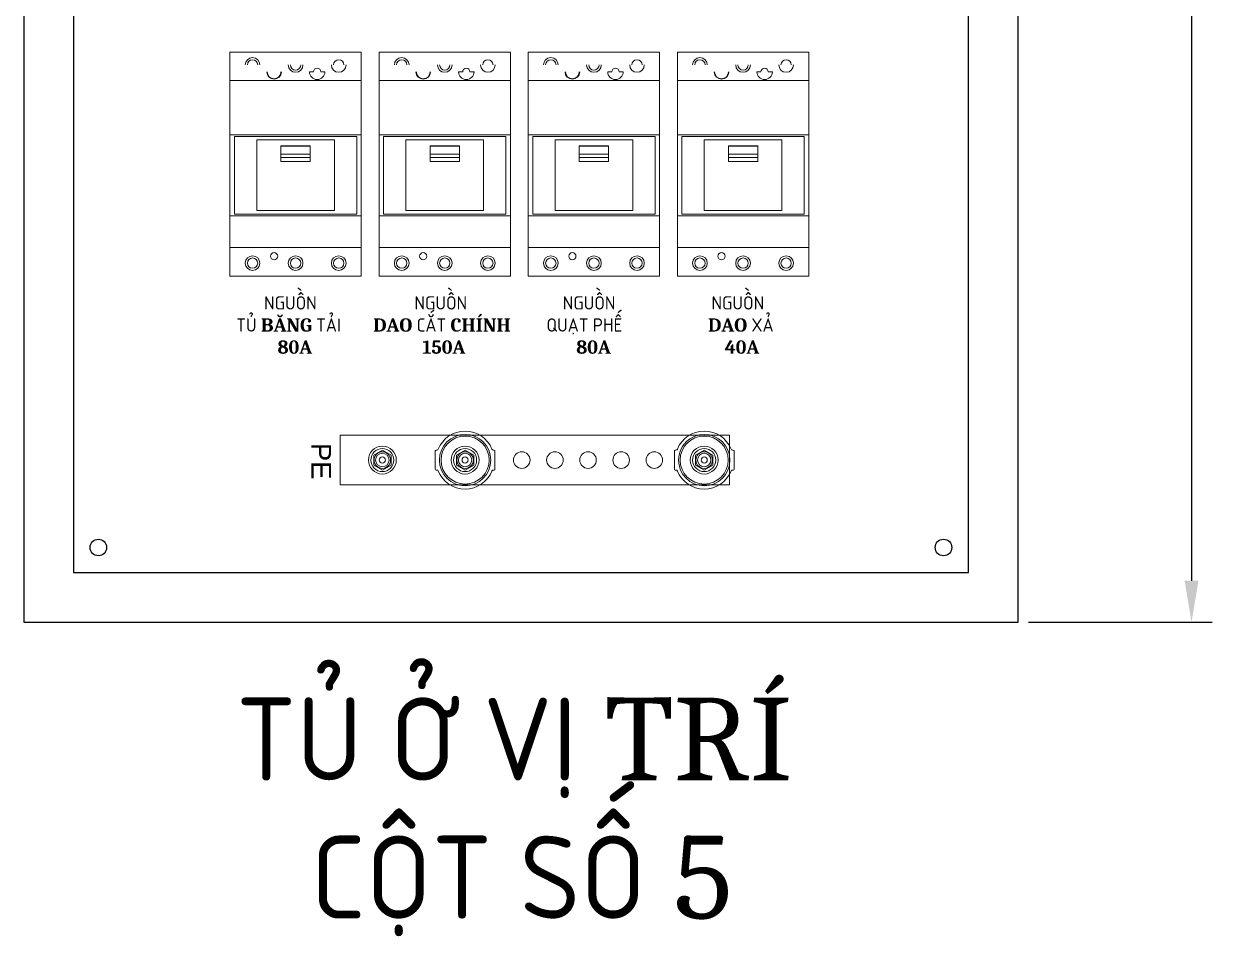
# Model space of a CAD drawing. Extents: x 223136 to 348136, y -32544 to -4064.
# Drawn here: x 238959 to 239676, y -31400 to -30849 of the extents above; entities that cross this region are included whole.
import ezdxf

# ---------------------------------------------------------------- set-up
doc = ezdxf.new("R2010")
doc.units = 0
doc.header["$LTSCALE"] = 20
doc.header["$MEASUREMENT"] = 0
doc.layers.add('busbar support', color=7, linetype='Continuous', lineweight=13)
doc.styles.add('Arial$001', font='arial.ttf', dxfattribs={"height": 0.828039})
doc.dimstyles.get("Standard").update_dxf_attribs({"dimtxt": 0.18, "dimasz": 0.18, "dimexe": 0.18, "dimexo": 0.0625, "dimgap": 0.09, "dimtad": 0, "dimtih": 1, "dimtoh": 1, "dimdec": 4, "dimzin": 0, "dimdsep": 46, "dimtxsty": 'Standard', "dimcen": 0.09, "dimadec": 0, "dimazin": 0, "dimtfac": 1, "dimtdec": 4, "dimtofl": 0, "dimtmove": 0, "dimatfit": 3, "dimfxl": 0, "dimtolj": 1, "dimtzin": 0, "dimarcsym": 0})

# ---------------------------------------------------------------- blocks, each defined once
blk = doc.blocks.new('*D61')
at = {"color": 0, "lineweight": -2, "transparency": 16777216}
for p, q in [((239565.25, -30410), (239676.17, -30410)), ((239663.67, -30435), (239663.67, -31185)), ((239565.25, -31210), (239676.17, -31210))]:
    blk.add_line(p, q, dxfattribs=at)
at = {"color": 0, "transparency": 16777216}
for points in [[(239659.5, -30435), (239667.83, -30435), (239663.67, -30410)], [(239659.5, -31185), (239667.83, -31185), (239663.67, -31210)]]:
    blk.add_solid(points, dxfattribs=at)
at = {"layer": 'Defpoints', "color": 0, "transparency": 16777216}
for p in [(239559, -30410), (239559, -31210), (239663.67, -31210)]:
    blk.add_point(p, dxfattribs=at)
at = {"color": 0, "transparency": 16777216, "insert": (239644.92, -30810), "char_height": 25, "attachment_point": 5, "rotation": 90}
blk.add_mtext('800', dxfattribs=at)
blk = doc.blocks.new('REGET')
at = {"layer": 'busbar support', "color": 40, "lineweight": 13, "ltscale": 0.6}
blk.add_lwpolyline([(259552.21, -230333.7), (259549.2, -230335.43), (259549.2, -230338.9), (259552.21, -230340.63), (259555.21, -230338.9), (259555.21, -230335.43)], close=True, dxfattribs=at)
for radius in [4.84, 4, 2.33, 1.06]:
    blk.add_circle((259552.21, -230337.17), radius, dxfattribs=at)

msp = doc.modelspace()

# ---------------------------------------------------------------- linework, layer by layer
at = {"lineweight": 0}
for p, q in [((239083.429, -31001.211), (239083.429, -30866.011)), ((239162.677, -30866.011), (239083.429, -30866.011)), ((239162.677, -31001.211), (239162.677, -30866.011)), ((239173.429, -31001.211), (239173.429, -30866.011)), ((239252.677, -30866.011), (239173.429, -30866.011)), ((239252.677, -31001.211), (239252.677, -30866.011)), ((239263.429, -31001.211), (239263.429, -30866.011)), ((239342.677, -30866.011), (239263.429, -30866.011)), ((239342.677, -31001.211), (239342.677, -30866.011)), ((239353.429, -31001.211), (239353.429, -30866.011)), ((239432.677, -30866.011), (239353.429, -30866.011)), ((239432.677, -31001.211), (239432.677, -30866.011)), ((239133.869, -30877.971), (239131.373, -30877.971)), ((239138.237, -30877.971), (239140.733, -30877.971)), ((239223.869, -30877.971), (239221.373, -30877.971)), ((239228.237, -30877.971), (239230.733, -30877.971)), ((239313.869, -30877.971), (239311.373, -30877.971)), ((239318.237, -30877.971), (239320.733, -30877.971)), ((239403.869, -30877.971), (239401.373, -30877.971)), ((239408.237, -30877.971), (239410.733, -30877.971)), ((239162.677, -30883.171), (239083.429, -30883.171)), ((239252.677, -30883.171), (239173.429, -30883.171)), ((239342.677, -30883.171), (239263.429, -30883.171)), ((239432.677, -30883.171), (239353.429, -30883.171)), ((239086.133, -30916.971), (239086.133, -30963.771)), ((239159.973, -30916.971), (239086.133, -30916.971)), ((239159.973, -30916.971), (239159.973, -30963.771)), ((239176.133, -30916.971), (239176.133, -30963.771)), ((239249.973, -30916.971), (239176.133, -30916.971)), ((239249.973, -30916.971), (239249.973, -30963.771)), ((239266.133, -30916.971), (239266.133, -30963.771)), ((239339.973, -30916.971), (239266.133, -30916.971)), ((239339.973, -30916.971), (239339.973, -30963.771)), ((239356.133, -30916.971), (239356.133, -30963.771)), ((239429.973, -30916.971), (239356.133, -30916.971)), ((239429.973, -30916.971), (239429.973, -30963.771)), ((239099.653, -30961.691), (239099.653, -30919.051)), ((239146.453, -30919.051), (239099.653, -30919.051)), ((239131.893, -30922.663), (239114.213, -30922.663)), ((239114.213, -30932.076), (239114.213, -30922.663)), ((239131.893, -30922.757), (239114.213, -30922.757)), ((239131.893, -30932.076), (239131.893, -30922.663)), ((239146.453, -30961.691), (239146.453, -30919.051)), ((239189.653, -30961.691), (239189.653, -30919.051)), ((239236.453, -30919.051), (239189.653, -30919.051)), ((239221.893, -30922.663), (239204.213, -30922.663)), ((239204.213, -30932.076), (239204.213, -30922.663)), ((239221.893, -30922.757), (239204.213, -30922.757)), ((239221.893, -30932.076), (239221.893, -30922.663)), ((239236.453, -30961.691), (239236.453, -30919.051)), ((239279.653, -30961.691), (239279.653, -30919.051)), ((239326.453, -30919.051), (239279.653, -30919.051)), ((239311.893, -30922.663), (239294.213, -30922.663)), ((239294.213, -30932.076), (239294.213, -30922.663)), ((239311.893, -30922.757), (239294.213, -30922.757)), ((239311.893, -30932.076), (239311.893, -30922.663)), ((239326.453, -30961.691), (239326.453, -30919.051)), ((239369.653, -30961.691), (239369.653, -30919.051)), ((239416.453, -30919.051), (239369.653, -30919.051)), ((239401.893, -30922.663), (239384.213, -30922.663)), ((239384.213, -30932.076), (239384.213, -30922.663)), ((239401.893, -30922.757), (239384.213, -30922.757)), ((239401.893, -30932.076), (239401.893, -30922.663)), ((239416.453, -30961.691), (239416.453, -30919.051)), ((239131.893, -30927.619), (239114.213, -30927.619)), ((239131.893, -30929.648), (239114.213, -30929.648)), ((239221.893, -30927.619), (239204.213, -30927.619)), ((239221.893, -30929.648), (239204.213, -30929.648)), ((239311.893, -30927.619), (239294.213, -30927.619)), ((239311.893, -30929.648), (239294.213, -30929.648)), ((239401.893, -30927.619), (239384.213, -30927.619)), ((239401.893, -30929.648), (239384.213, -30929.648)), ((239131.893, -30932.076), (239114.213, -30932.076)), ((239221.893, -30932.076), (239204.213, -30932.076)), ((239311.893, -30932.076), (239294.213, -30932.076)), ((239401.893, -30932.076), (239384.213, -30932.076)), ((239159.973, -30963.771), (239086.133, -30963.771)), ((239146.453, -30961.691), (239099.653, -30961.691)), ((239249.973, -30963.771), (239176.133, -30963.771)), ((239236.453, -30961.691), (239189.653, -30961.691)), ((239339.973, -30963.771), (239266.133, -30963.771)), ((239326.453, -30961.691), (239279.653, -30961.691)), ((239429.973, -30963.771), (239356.133, -30963.771)), ((239416.453, -30961.691), (239369.653, -30961.691)), ((239162.677, -30984.051), (239083.429, -30984.051)), ((239252.677, -30984.051), (239173.429, -30984.051)), ((239342.677, -30984.051), (239263.429, -30984.051)), ((239432.677, -30984.051), (239353.429, -30984.051)), ((239162.677, -31001.211), (239083.429, -31001.211)), ((239252.677, -31001.211), (239173.429, -31001.211)), ((239342.677, -31001.211), (239263.429, -31001.211)), ((239432.677, -31001.211), (239353.429, -31001.211))]:
    msp.add_line(p, q, dxfattribs=at)
at = {"lineweight": 5}
for p, q in [((239207.336, -31106.727), (239207.336, -31117.727)), ((239208.212, -31106.227), (239207.836, -31106.227)), ((239242.461, -31106.227), (239242.836, -31106.227)), ((239243.336, -31106.727), (239243.336, -31117.727)), ((239351.588, -31106.727), (239351.588, -31117.727)), ((239352.463, -31106.227), (239352.088, -31106.227)), ((239386.712, -31106.227), (239387.088, -31106.227)), ((239387.588, -31106.727), (239387.588, -31117.727)), ((239208.212, -31118.227), (239207.836, -31118.227)), ((239242.461, -31118.227), (239242.836, -31118.227)), ((239352.463, -31118.227), (239352.088, -31118.227)), ((239386.712, -31118.227), (239387.088, -31118.227))]:
    msp.add_line(p, q, dxfattribs=at)
at = {"color": 242, "true_color": 0xcd2027}
for points in [[(238959, -31210), (239559, -31210), (239559, -30410), (238959, -30410)], [(238989, -31180), (239529, -31180), (239529, -30440), (238989, -30440)]]:
    msp.add_lwpolyline(points, close=True, dxfattribs=at)
at = {"lineweight": 0}
for points in [[(239083.429, -30964.811), (239162.677, -30964.811), (239162.677, -30915.931), (239083.429, -30915.931)], [(239173.429, -30964.811), (239252.677, -30964.811), (239252.677, -30915.931), (239173.429, -30915.931)], [(239263.429, -30964.811), (239342.677, -30964.811), (239342.677, -30915.931), (239263.429, -30915.931)], [(239353.429, -30964.811), (239432.677, -30964.811), (239432.677, -30915.931), (239353.429, -30915.931)]]:
    msp.add_lwpolyline(points, close=True, dxfattribs=at)
at = {"lineweight": 5}
msp.add_lwpolyline([(239149.847, -31127.223), (239384.846, -31127.223), (239384.846, -31097.223), (239149.847, -31097.223)], close=True, dxfattribs=at)
at = {"lineweight": 0}
for centre, radius in [((239110.053, -30989.251), 2.184), ((239200.053, -30989.251), 2.184), ((239290.053, -30989.251), 2.184), ((239380.053, -30989.251), 2.184), ((239097.053, -30993.411), 4.42), ((239097.053, -30993.411), 3.12), ((239123.053, -30993.411), 4.42), ((239123.053, -30993.411), 3.12), ((239149.053, -30993.411), 4.42), ((239149.053, -30993.411), 3.12), ((239187.053, -30993.411), 4.42), ((239187.053, -30993.411), 3.12), ((239213.053, -30993.411), 4.42), ((239213.053, -30993.411), 3.12), ((239239.053, -30993.411), 4.42), ((239239.053, -30993.411), 3.12), ((239277.053, -30993.411), 4.42), ((239277.053, -30993.411), 3.12), ((239303.053, -30993.411), 4.42), ((239303.053, -30993.411), 3.12), ((239329.053, -30993.411), 4.42), ((239329.053, -30993.411), 3.12), ((239367.053, -30993.411), 4.42), ((239367.053, -30993.411), 3.12), ((239393.053, -30993.411), 4.42), ((239393.053, -30993.411), 3.12), ((239419.053, -30993.411), 4.42), ((239419.053, -30993.411), 3.12)]:
    msp.add_circle(centre, radius, dxfattribs=at)
at = {"lineweight": 5}
for centre, radius in [((239225.336, -31112.227), 15.5), ((239225.336, -31112.227), 14.5), ((239369.588, -31112.227), 15.5), ((239369.588, -31112.227), 14.5), ((239175.384, -31112.223), 5), ((239225.332, -31112.223), 5), ((239225.336, -31112.227), 5), ((239225.336, -31112.227), 5), ((239259.502, -31112.223), 5), ((239279.502, -31112.223), 5), ((239299.502, -31112.223), 5), ((239319.502, -31112.223), 5), ((239339.502, -31112.223), 5), ((239369.588, -31112.227), 5), ((239369.588, -31112.227), 5), ((239369.593, -31112.223), 5)]:
    msp.add_circle(centre, radius, dxfattribs=at)
for centre in [(239004, -31165), (239514, -31165)]:
    msp.add_circle(centre, 5)
at = {"lineweight": 0}
for centre, radius, start, end in [((239097.053, -30873.811), 4.42, 0, 180), ((239097.053, -30873.811), 3.12, 0, 180), ((239123.053, -30873.811), 4.42, 180, 0), ((239123.053, -30873.811), 3.12, 180, 0), ((239149.053, -30873.811), 4.42, 180, 0), ((239149.053, -30873.811), 3.12, 0, 180), ((239187.053, -30873.811), 4.42, 0, 180), ((239187.053, -30873.811), 3.12, 0, 180), ((239213.053, -30873.811), 4.42, 180, 0), ((239213.053, -30873.811), 3.12, 180, 0), ((239239.053, -30873.811), 4.42, 180, 0), ((239239.053, -30873.811), 3.12, 0, 180), ((239277.053, -30873.811), 4.42, 0, 180), ((239277.053, -30873.811), 3.12, 0, 180), ((239303.053, -30873.811), 4.42, 180, 0), ((239303.053, -30873.811), 3.12, 180, 0), ((239329.053, -30873.811), 4.42, 180, 0), ((239329.053, -30873.811), 3.12, 0, 180), ((239367.053, -30873.811), 4.42, 0, 180), ((239367.053, -30873.811), 3.12, 0, 180), ((239393.053, -30873.811), 4.42, 180, 0), ((239393.053, -30873.811), 3.12, 180, 0), ((239419.053, -30873.811), 4.42, 180, 0), ((239419.053, -30873.811), 3.12, 0, 180), ((239110.053, -30877.971), 4.42, 180, 0), ((239110.053, -30877.971), 4.16, 180, 0), ((239136.053, -30877.971), 4.68, 180, 0), ((239136.053, -30877.971), 2.184, 0, 180), ((239200.053, -30877.971), 4.42, 180, 0), ((239200.053, -30877.971), 4.16, 180, 0), ((239226.053, -30877.971), 4.68, 180, 0), ((239226.053, -30877.971), 2.184, 0, 180), ((239290.053, -30877.971), 4.42, 180, 0), ((239290.053, -30877.971), 4.16, 180, 0), ((239316.053, -30877.971), 4.68, 180, 0), ((239316.053, -30877.971), 2.184, 0, 180), ((239380.053, -30877.971), 4.42, 180, 0), ((239380.053, -30877.971), 4.16, 180, 0), ((239406.053, -30877.971), 4.68, 180, 0), ((239406.053, -30877.971), 2.184, 0, 180), ((239110.053, -30989.251), 2.184, 180, 0), ((239200.053, -30989.251), 2.184, 180, 0), ((239290.053, -30989.251), 2.184, 180, 0), ((239380.053, -30989.251), 2.184, 180, 0)]:
    msp.add_arc(centre, radius, start, end, dxfattribs=at)
at = {"lineweight": 5}
for centre, radius, start, end in [((239225.336, -31112.227), 17.5, 22.233272, 157.766728), ((239369.588, -31112.227), 17.5, 22.233272, 157.766728), ((239207.836, -31106.727), 0.5, 90, 180), ((239208.212, -31105.227), 1, 270, 337.766728), ((239242.461, -31105.227), 1, 202.233272, 270), ((239242.836, -31106.727), 0.5, 0, 90), ((239352.088, -31106.727), 0.5, 90, 180), ((239352.463, -31105.227), 1, 270, 337.766728), ((239386.712, -31105.227), 1, 202.233272, 270), ((239387.088, -31106.727), 0.5, 0, 90), ((239207.836, -31117.727), 0.5, 180, 270), ((239242.836, -31117.727), 0.5, 270, 0), ((239352.088, -31117.727), 0.5, 180, 270), ((239387.088, -31117.727), 0.5, 270, 0), ((239208.212, -31119.227), 1, 22.233272, 90), ((239225.336, -31112.227), 17.5, 202.233272, 337.766728), ((239242.461, -31119.227), 1, 90, 157.766728), ((239352.463, -31119.227), 1, 22.233272, 90), ((239369.588, -31112.227), 17.5, 202.233272, 337.766728), ((239386.712, -31119.227), 1, 90, 157.766728)]:
    msp.add_arc(centre, radius, start, end, dxfattribs=at)

# ---------------------------------------------------------------- block references
at = {"layer": 'busbar support', "color": 7, "lineweight": 5, "ltscale": 0.6, "yscale": 1.739886907305111, "zscale": 1.739886907305111, "rotation": 180}
for p, xscale in [((690766.868, -431872.843), 1.739886907305111), ((690816.82, -431872.847), 1.739886907305111), ((-212221.896, -431872.847), -1.739886907305111)]:
    msp.add_blockref('REGET', p, dxfattribs=dict(at, xscale=xscale))

# ---------------------------------------------------------------- texts
at = {"color": 7, "lineweight": 5, "true_color": 0x000007, "style": 'Arial$001'}
msp.add_text('PE ', height=11.8254, rotation=270, dxfattribs=at).set_placement((239132.59, -31101.895))
at = {"linetype": 'ByBlock', "attachment_point": 1}
for s, width, heights, insert, char_height in [('\\pi20.49258;{\\fCambria|b0|i0|c0|p18;NGUỒN\\P\\pi3.74271;\\fCambria|b1|i0|c0|p18;TỦ BĂNG TẢI\\P\\pi28.62609;80A}', 78.5, [57.025], (239083.5, -31013.399), 8), ('\\pi26.74258;{\\fCambria|b0|i0|c0|p18;NGUỒN\\P\\pi1.86735;\\fCambria|b1|i0|c0|p18;DAO CẮT CHÍNH\\P\\pi31.52041;150A}', 91, [62.101], (239168, -31013.399), 8), ('\\pi20.74258;{\\fCambria|b0|i0|c0|p18;NGUỒN\\P\\pi10.8965;\\fCambria|b1|i0|c0|p18;QUẠT PHẾ\\P\\pi28.87609;80A}', 79, [61.101], (239263.5, -31013.399), 8), ('\\pi20.99258;{\\fCambria|b0|i0|c0|p18;NGUỒN\\P\\pi18.9395;\\fCambria|b1|i0|c0|p18;DAO XẢ\\P\\pi28.99781;40A}', 79.5, [46.025], (239353, -31013.399), 8), ('\\pi120.05558;{\\fCambria|b0|i0|c0|p18;TỦ Ở VỊ TRÍ\\P\\pi165.14971;CỘT SỐ 5}', 613.5, [204.934], (238967, -31255.566), 50)]:
    msp.add_mtext_dynamic_manual_height_columns(s, width=width, gutter_width=1.5, heights=heights, dxfattribs=dict(at, insert=insert, char_height=char_height))

# ---------------------------------------------------------------- dimensions: what is measured, and where the dimension line sits
dim = msp.add_linear_dim(base=(239663.666, -31210), p1=(239559, -30410), p2=(239559, -31210), angle=90, dimstyle='Standard', override={"dimscale": 10, "dimtxt": 2.5, "dimasz": 2.5, "dimexe": 1.25, "dimexo": 0.625, "dimgap": 0.625, "dimtad": 1, "dimtih": 0, "dimtoh": 0, "dimdec": 2, "dimzin": 8, "dimdsep": 44, "dimcen": 2.5, "dimtdec": 2, "dimtofl": 1, "dimtolj": 0, "dimtzin": 8})
dim.commit()
dim.dimension.update_dxf_attribs({"geometry": '*D61', "text_midpoint": (239644.916, -30810)})

doc.saveas('drawing.dxf')
